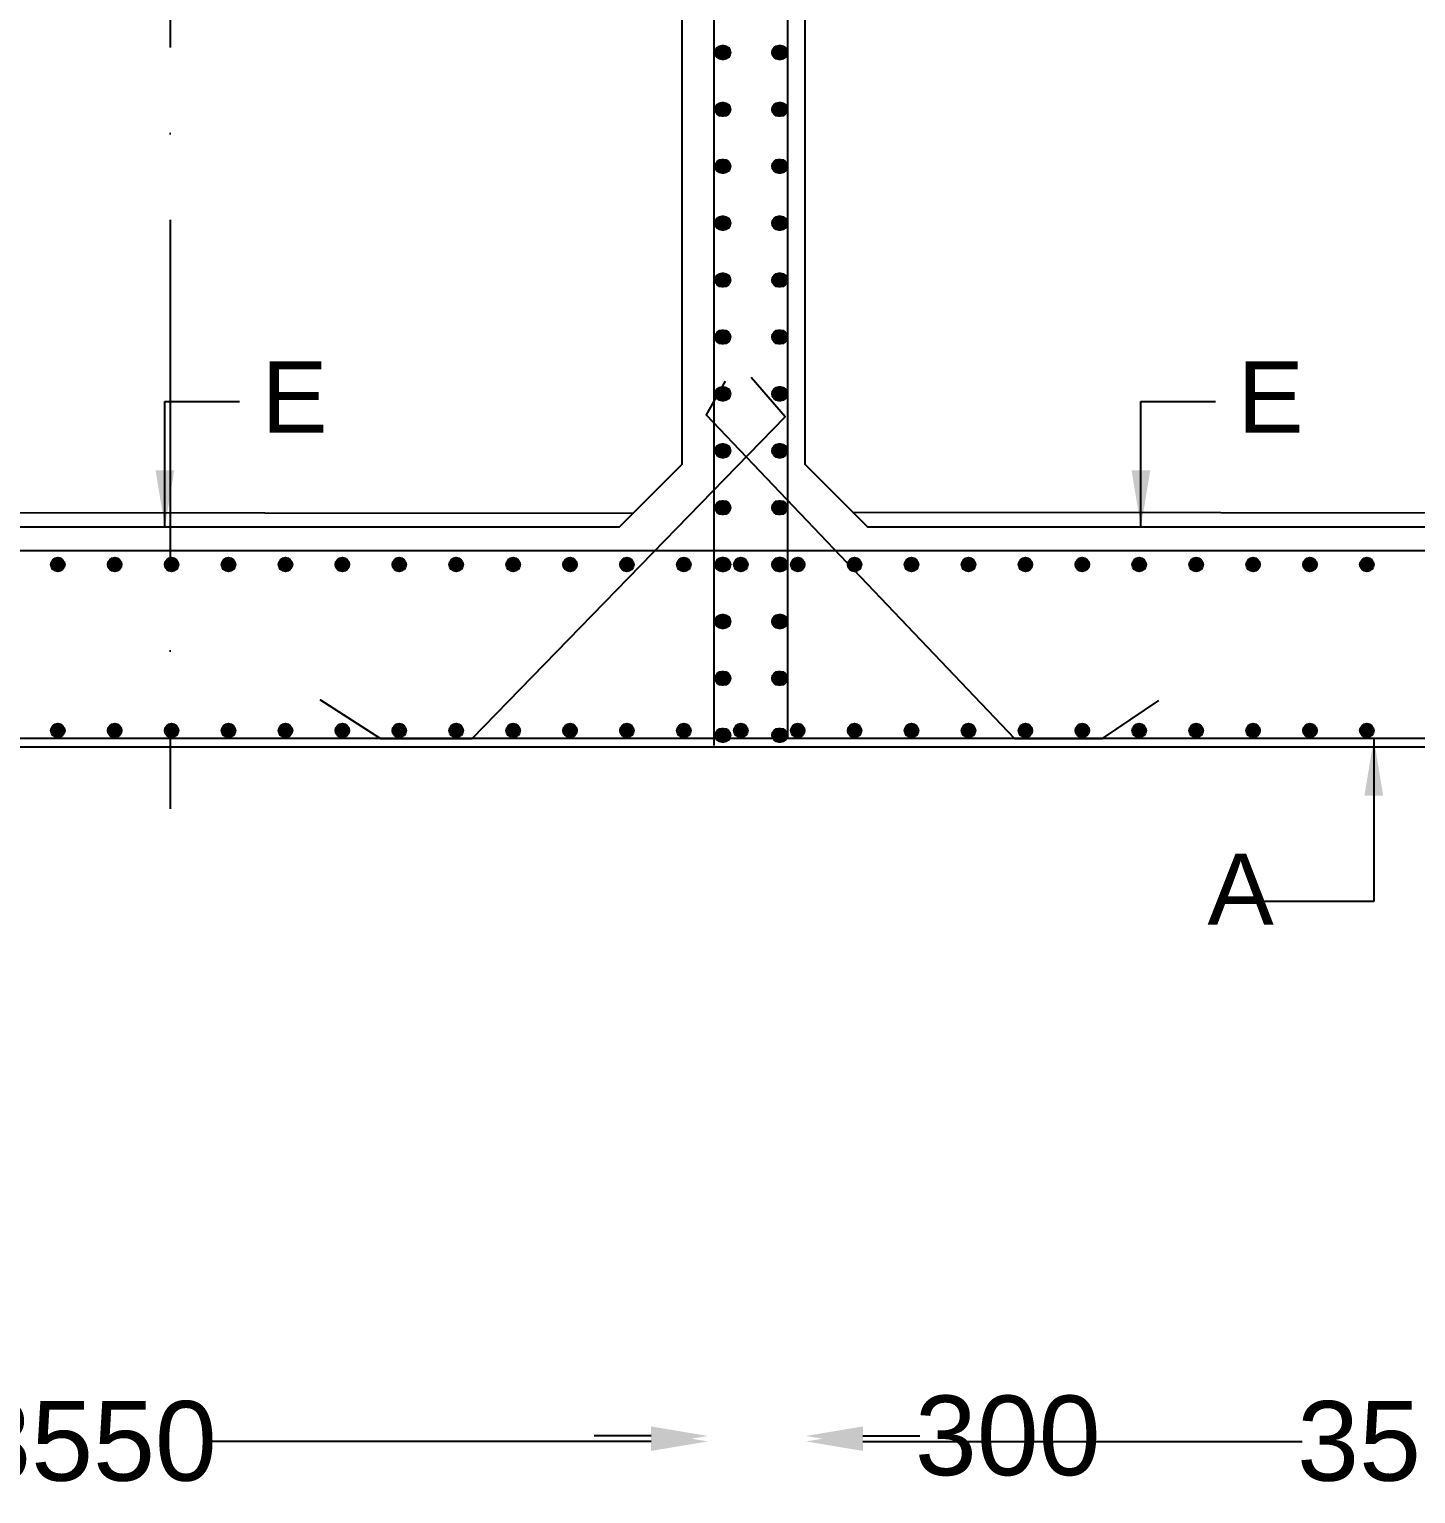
# Model space of a CAD drawing. Header units: millimetres. Extents: x 5124 to 2430164, y 2311 to 45642708.
# Drawn here: x 2341790 to 2346662, y 45617055 to 45622202 of the extents above; entities that cross this region are included whole.
import ezdxf

# ---------------------------------------------------------------- set-up
doc = ezdxf.new("R2010")
doc.units = ezdxf.units.MM
doc.header["$MEASUREMENT"] = 0
doc.linetypes.add('ACAD_ISO10W100', pattern=[18, 12, -3, 0, -3])
for name, color, linetype in [('DIMENSION', 7, 'Continuous'), ('DRAWING', 7, 'Continuous'), ('TEXT', 7, 'Continuous')]:
    doc.layers.add(name, color=color, linetype=linetype)
doc.styles.get("Standard").update_dxf_attribs({"font": 'arial.ttf', "height": 280})
doc.dimstyles.get("Standard").update_dxf_attribs({"dimtxt": 225, "dimasz": 200, "dimexe": 0.18, "dimexo": 0.0625, "dimgap": 0.09, "dimtad": 0, "dimdec": 0, "dimzin": 0, "dimdsep": 46, "dimtxsty": 'Standard', "dimcen": 0.09, "dimse1": 1, "dimse2": 1, "dimadec": 0, "dimazin": 0, "dimtfac": 1, "dimtdec": 0, "dimtofl": 0, "dimtmove": 0, "dimatfit": 3, "dimfxl": 1, "dimtolj": 1, "dimtzin": 0, "dimarcsym": 0})

# ---------------------------------------------------------------- blocks, each defined once
blk = doc.blocks.new('*D104')
at = {"layer": 'Defpoints', "color": 0, "transparency": 16777216}
for p in [(2339853.3, 45617249.2), (2344174.9, 45617249.2), (2344174.9, 45617238.5)]:
    blk.add_point(p, dxfattribs=at)
at = {"layer": 'DIMENSION', "color": 0, "lineweight": -2, "transparency": 16777216}
for p, q in [((2340053.3, 45617238.5), (2341596.5, 45617238.5)), ((2343974.9, 45617238.5), (2342431.7, 45617238.5))]:
    blk.add_line(p, q, dxfattribs=at)
at = {"layer": 'DIMENSION', "color": 0, "transparency": 16777216}
for points in [[(2340053.3, 45617271.8), (2340053.3, 45617205.2), (2339853.3, 45617238.5)], [(2343974.9, 45617271.8), (2343974.9, 45617205.2), (2344174.9, 45617238.5)]]:
    blk.add_solid(points, dxfattribs=at)
at = {"layer": 'DIMENSION', "color": 0, "transparency": 16777216, "insert": (2342014.1, 45617238.5), "char_height": 280, "attachment_point": 5}
blk.add_mtext('\\A1;3550', dxfattribs=at)
blk = doc.blocks.new('*D105')
at = {"layer": 'Defpoints', "color": 0, "transparency": 16777216}
for p in [(2344174.9, 45617249.2), (2344519.3, 45617257.8), (2344519.3, 45617249.2)]:
    blk.add_point(p, dxfattribs=at)
at = {"layer": 'DIMENSION', "color": 0, "lineweight": -2, "transparency": 16777216}
for p, q in [((2343974.9, 45617257.8), (2343774.9, 45617257.8)), ((2344719.3, 45617257.8), (2344919.3, 45617257.8))]:
    blk.add_line(p, q, dxfattribs=at)
at = {"layer": 'DIMENSION', "color": 0, "transparency": 16777216}
for points in [[(2343974.9, 45617291.2), (2343974.9, 45617224.5), (2344174.9, 45617257.8)], [(2344719.3, 45617291.2), (2344719.3, 45617224.5), (2344519.3, 45617257.8)]]:
    blk.add_solid(points, dxfattribs=at)
at = {"layer": 'DIMENSION', "color": 0, "transparency": 16777216, "insert": (2345228.2, 45617257.8), "char_height": 280, "attachment_point": 5}
blk.add_mtext('\\A1;300', dxfattribs=at)
blk = doc.blocks.new('*D106')
at = {"layer": 'Defpoints', "color": 0, "transparency": 16777216}
for p in [(2344519.3, 45617249.2), (2348840.9, 45617249.2), (2348840.9, 45617238.5)]:
    blk.add_point(p, dxfattribs=at)
at = {"layer": 'DIMENSION', "color": 0, "lineweight": -2, "transparency": 16777216}
for p, q in [((2344719.3, 45617238.5), (2346262.5, 45617238.5)), ((2348640.9, 45617238.5), (2347097.7, 45617238.5))]:
    blk.add_line(p, q, dxfattribs=at)
at = {"layer": 'DIMENSION', "color": 0, "transparency": 16777216}
for points in [[(2344719.3, 45617271.8), (2344719.3, 45617205.2), (2344519.3, 45617238.5)], [(2348640.9, 45617271.8), (2348640.9, 45617205.2), (2348840.9, 45617238.5)]]:
    blk.add_solid(points, dxfattribs=at)
at = {"layer": 'DIMENSION', "color": 0, "transparency": 16777216, "insert": (2346680.1, 45617238.5), "char_height": 280, "attachment_point": 5}
blk.add_mtext('\\A1;3550', dxfattribs=at)

msp = doc.modelspace()

# ---------------------------------------------------------------- hatches: boundary and pattern name
at = {"layer": 'DRAWING'}
for points in [[(2344248.6, 45622120.8, 0.973258), (2344200, 45622122.1), (2344200, 45622119.5, 0.973258)], [(2344248.6, 45622120.8, 1), (2344200, 45622120.8, 1)], [(2344249.6, 45622120.8, 0.973258), (2344201, 45622122.1), (2344201, 45622119.5, 0.973258)], [(2344249.6, 45622120.8, 1), (2344201, 45622120.8, 1)], [(2344250.6, 45622120.8, 0.973258), (2344202, 45622122.1), (2344202, 45622119.5, 0.973258)], [(2344250.6, 45622120.8, 1), (2344202, 45622120.8, 1)], [(2344251.6, 45622120.8, 0.973258), (2344203, 45622122.1), (2344203, 45622119.5, 0.973258)], [(2344251.6, 45622120.8, 1), (2344203, 45622120.8, 1)], [(2344252.6, 45622120.8, 0.973258), (2344204, 45622122.1), (2344204, 45622119.5, 0.973258)], [(2344252.6, 45622120.8, 1), (2344204, 45622120.8, 1)], [(2344253.6, 45622120.8, 0.973258), (2344205, 45622122.1), (2344205, 45622119.5, 0.973258)], [(2344253.6, 45622120.8, 1), (2344205, 45622120.8, 1)], [(2344448.6, 45622120.8, 0.973258), (2344400, 45622122.1), (2344400, 45622119.5, 0.973258)], [(2344448.6, 45622120.8, 1), (2344400, 45622120.8, 1)], [(2344449.6, 45622120.8, 0.973258), (2344401, 45622122.1), (2344401, 45622119.5, 0.973258)], [(2344449.6, 45622120.8, 1), (2344401, 45622120.8, 1)], [(2344450.6, 45622120.8, 0.973258), (2344402, 45622122.1), (2344402, 45622119.5, 0.973258)], [(2344450.6, 45622120.8, 1), (2344402, 45622120.8, 1)], [(2344451.6, 45622120.8, 0.973258), (2344403, 45622122.1), (2344403, 45622119.5, 0.973258)], [(2344451.6, 45622120.8, 1), (2344403, 45622120.8, 1)], [(2344452.6, 45622120.8, 0.973258), (2344404, 45622122.1), (2344404, 45622119.5, 0.973258)], [(2344452.6, 45622120.8, 1), (2344404, 45622120.8, 1)], [(2344453.6, 45622120.8, 0.973258), (2344405, 45622122.1), (2344405, 45622119.5, 0.973258)], [(2344453.6, 45622120.8, 1), (2344405, 45622120.8, 1)], [(2344248.6, 45621920.8, 0.973258), (2344200, 45621922.1), (2344200, 45621919.5, 0.973258)], [(2344248.6, 45621920.8, 1), (2344200, 45621920.8, 1)], [(2344249.6, 45621920.8, 0.973258), (2344201, 45621922.1), (2344201, 45621919.5, 0.973258)], [(2344249.6, 45621920.8, 1), (2344201, 45621920.8, 1)], [(2344250.6, 45621920.8, 0.973258), (2344202, 45621922.1), (2344202, 45621919.5, 0.973258)], [(2344250.6, 45621920.8, 1), (2344202, 45621920.8, 1)], [(2344251.6, 45621920.8, 0.973258), (2344203, 45621922.1), (2344203, 45621919.5, 0.973258)], [(2344251.6, 45621920.8, 1), (2344203, 45621920.8, 1)], [(2344252.6, 45621920.8, 0.973258), (2344204, 45621922.1), (2344204, 45621919.5, 0.973258)], [(2344252.6, 45621920.8, 1), (2344204, 45621920.8, 1)], [(2344253.6, 45621920.8, 0.973258), (2344205, 45621922.1), (2344205, 45621919.5, 0.973258)], [(2344253.6, 45621920.8, 1), (2344205, 45621920.8, 1)], [(2344448.6, 45621920.8, 0.973258), (2344400, 45621922.1), (2344400, 45621919.5, 0.973258)], [(2344448.6, 45621920.8, 1), (2344400, 45621920.8, 1)], [(2344449.6, 45621920.8, 0.973258), (2344401, 45621922.1), (2344401, 45621919.5, 0.973258)], [(2344449.6, 45621920.8, 1), (2344401, 45621920.8, 1)], [(2344450.6, 45621920.8, 0.973258), (2344402, 45621922.1), (2344402, 45621919.5, 0.973258)], [(2344450.6, 45621920.8, 1), (2344402, 45621920.8, 1)], [(2344451.6, 45621920.8, 0.973258), (2344403, 45621922.1), (2344403, 45621919.5, 0.973258)], [(2344451.6, 45621920.8, 1), (2344403, 45621920.8, 1)], [(2344452.6, 45621920.8, 0.973258), (2344404, 45621922.1), (2344404, 45621919.5, 0.973258)], [(2344452.6, 45621920.8, 1), (2344404, 45621920.8, 1)], [(2344453.6, 45621920.8, 0.973258), (2344405, 45621922.1), (2344405, 45621919.5, 0.973258)], [(2344453.6, 45621920.8, 1), (2344405, 45621920.8, 1)], [(2344248.6, 45621720.8, 0.973258), (2344200, 45621722.1), (2344200, 45621719.5, 0.973258)], [(2344248.6, 45621720.8, 1), (2344200, 45621720.8, 1)], [(2344249.6, 45621720.8, 0.973258), (2344201, 45621722.1), (2344201, 45621719.5, 0.973258)], [(2344249.6, 45621720.8, 1), (2344201, 45621720.8, 1)], [(2344250.6, 45621720.8, 0.973258), (2344202, 45621722.1), (2344202, 45621719.5, 0.973258)], [(2344250.6, 45621720.8, 1), (2344202, 45621720.8, 1)], [(2344251.6, 45621720.8, 0.973258), (2344203, 45621722.1), (2344203, 45621719.5, 0.973258)], [(2344251.6, 45621720.8, 1), (2344203, 45621720.8, 1)], [(2344252.6, 45621720.8, 0.973258), (2344204, 45621722.1), (2344204, 45621719.5, 0.973258)], [(2344252.6, 45621720.8, 1), (2344204, 45621720.8, 1)], [(2344253.6, 45621720.8, 0.973258), (2344205, 45621722.1), (2344205, 45621719.5, 0.973258)], [(2344253.6, 45621720.8, 1), (2344205, 45621720.8, 1)], [(2344448.6, 45621720.8, 0.973258), (2344400, 45621722.1), (2344400, 45621719.5, 0.973258)], [(2344448.6, 45621720.8, 1), (2344400, 45621720.8, 1)], [(2344449.6, 45621720.8, 0.973258), (2344401, 45621722.1), (2344401, 45621719.5, 0.973258)], [(2344449.6, 45621720.8, 1), (2344401, 45621720.8, 1)], [(2344450.6, 45621720.8, 0.973258), (2344402, 45621722.1), (2344402, 45621719.5, 0.973258)], [(2344450.6, 45621720.8, 1), (2344402, 45621720.8, 1)], [(2344451.6, 45621720.8, 0.973258), (2344403, 45621722.1), (2344403, 45621719.5, 0.973258)], [(2344451.6, 45621720.8, 1), (2344403, 45621720.8, 1)], [(2344452.6, 45621720.8, 0.973258), (2344404, 45621722.1), (2344404, 45621719.5, 0.973258)], [(2344452.6, 45621720.8, 1), (2344404, 45621720.8, 1)], [(2344453.6, 45621720.8, 0.973258), (2344405, 45621722.1), (2344405, 45621719.5, 0.973258)], [(2344453.6, 45621720.8, 1), (2344405, 45621720.8, 1)], [(2344248.6, 45621520.8, 0.973258), (2344200, 45621522.1), (2344200, 45621519.5, 0.973258)], [(2344248.6, 45621520.8, 1), (2344200, 45621520.8, 1)], [(2344249.6, 45621520.8, 0.973258), (2344201, 45621522.1), (2344201, 45621519.5, 0.973258)], [(2344249.6, 45621520.8, 1), (2344201, 45621520.8, 1)], [(2344250.6, 45621520.8, 0.973258), (2344202, 45621522.1), (2344202, 45621519.5, 0.973258)], [(2344250.6, 45621520.8, 1), (2344202, 45621520.8, 1)], [(2344251.6, 45621520.8, 0.973258), (2344203, 45621522.1), (2344203, 45621519.5, 0.973258)], [(2344251.6, 45621520.8, 1), (2344203, 45621520.8, 1)], [(2344252.6, 45621520.8, 0.973258), (2344204, 45621522.1), (2344204, 45621519.5, 0.973258)], [(2344252.6, 45621520.8, 1), (2344204, 45621520.8, 1)], [(2344253.6, 45621520.8, 0.973258), (2344205, 45621522.1), (2344205, 45621519.5, 0.973258)], [(2344253.6, 45621520.8, 1), (2344205, 45621520.8, 1)], [(2344448.6, 45621520.8, 0.973258), (2344400, 45621522.1), (2344400, 45621519.5, 0.973258)], [(2344448.6, 45621520.8, 1), (2344400, 45621520.8, 1)], [(2344449.6, 45621520.8, 0.973258), (2344401, 45621522.1), (2344401, 45621519.5, 0.973258)], [(2344449.6, 45621520.8, 1), (2344401, 45621520.8, 1)], [(2344450.6, 45621520.8, 0.973258), (2344402, 45621522.1), (2344402, 45621519.5, 0.973258)], [(2344450.6, 45621520.8, 1), (2344402, 45621520.8, 1)], [(2344451.6, 45621520.8, 0.973258), (2344403, 45621522.1), (2344403, 45621519.5, 0.973258)], [(2344451.6, 45621520.8, 1), (2344403, 45621520.8, 1)], [(2344452.6, 45621520.8, 0.973258), (2344404, 45621522.1), (2344404, 45621519.5, 0.973258)], [(2344452.6, 45621520.8, 1), (2344404, 45621520.8, 1)], [(2344453.6, 45621520.8, 0.973258), (2344405, 45621522.1), (2344405, 45621519.5, 0.973258)], [(2344453.6, 45621520.8, 1), (2344405, 45621520.8, 1)], [(2344248.6, 45621320.8, 0.973258), (2344200, 45621322.1), (2344200, 45621319.5, 0.973258)], [(2344248.6, 45621320.8, 1), (2344200, 45621320.8, 1)], [(2344249.6, 45621320.8, 0.973258), (2344201, 45621322.1), (2344201, 45621319.5, 0.973258)], [(2344249.6, 45621320.8, 1), (2344201, 45621320.8, 1)], [(2344250.6, 45621320.8, 0.973258), (2344202, 45621322.1), (2344202, 45621319.5, 0.973258)], [(2344250.6, 45621320.8, 1), (2344202, 45621320.8, 1)], [(2344251.6, 45621320.8, 0.973258), (2344203, 45621322.1), (2344203, 45621319.5, 0.973258)], [(2344251.6, 45621320.8, 1), (2344203, 45621320.8, 1)], [(2344252.6, 45621320.8, 0.973258), (2344204, 45621322.1), (2344204, 45621319.5, 0.973258)], [(2344252.6, 45621320.8, 1), (2344204, 45621320.8, 1)], [(2344253.6, 45621320.8, 0.973258), (2344205, 45621322.1), (2344205, 45621319.5, 0.973258)], [(2344253.6, 45621320.8, 1), (2344205, 45621320.8, 1)], [(2344448.6, 45621320.8, 0.973258), (2344400, 45621322.1), (2344400, 45621319.5, 0.973258)], [(2344448.6, 45621320.8, 1), (2344400, 45621320.8, 1)], [(2344449.6, 45621320.8, 0.973258), (2344401, 45621322.1), (2344401, 45621319.5, 0.973258)], [(2344449.6, 45621320.8, 1), (2344401, 45621320.8, 1)], [(2344450.6, 45621320.8, 0.973258), (2344402, 45621322.1), (2344402, 45621319.5, 0.973258)], [(2344450.6, 45621320.8, 1), (2344402, 45621320.8, 1)], [(2344451.6, 45621320.8, 0.973258), (2344403, 45621322.1), (2344403, 45621319.5, 0.973258)], [(2344451.6, 45621320.8, 1), (2344403, 45621320.8, 1)], [(2344452.6, 45621320.8, 0.973258), (2344404, 45621322.1), (2344404, 45621319.5, 0.973258)], [(2344452.6, 45621320.8, 1), (2344404, 45621320.8, 1)], [(2344453.6, 45621320.8, 0.973258), (2344405, 45621322.1), (2344405, 45621319.5, 0.973258)], [(2344453.6, 45621320.8, 1), (2344405, 45621320.8, 1)], [(2344248.6, 45621120.8, 0.973258), (2344200, 45621122.1), (2344200, 45621119.5, 0.973258)], [(2344248.6, 45621120.8, 1), (2344200, 45621120.8, 1)], [(2344249.6, 45621120.8, 0.973258), (2344201, 45621122.1), (2344201, 45621119.5, 0.973258)], [(2344249.6, 45621120.8, 1), (2344201, 45621120.8, 1)], [(2344250.6, 45621120.8, 0.973258), (2344202, 45621122.1), (2344202, 45621119.5, 0.973258)], [(2344250.6, 45621120.8, 1), (2344202, 45621120.8, 1)], [(2344251.6, 45621120.8, 0.973258), (2344203, 45621122.1), (2344203, 45621119.5, 0.973258)], [(2344251.6, 45621120.8, 1), (2344203, 45621120.8, 1)], [(2344252.6, 45621120.8, 0.973258), (2344204, 45621122.1), (2344204, 45621119.5, 0.973258)], [(2344252.6, 45621120.8, 1), (2344204, 45621120.8, 1)], [(2344253.6, 45621120.8, 0.973258), (2344205, 45621122.1), (2344205, 45621119.5, 0.973258)], [(2344253.6, 45621120.8, 1), (2344205, 45621120.8, 1)], [(2344448.6, 45621120.8, 0.973258), (2344400, 45621122.1), (2344400, 45621119.5, 0.973258)], [(2344448.6, 45621120.8, 1), (2344400, 45621120.8, 1)], [(2344449.6, 45621120.8, 0.973258), (2344401, 45621122.1), (2344401, 45621119.5, 0.973258)], [(2344449.6, 45621120.8, 1), (2344401, 45621120.8, 1)], [(2344450.6, 45621120.8, 0.973258), (2344402, 45621122.1), (2344402, 45621119.5, 0.973258)], [(2344450.6, 45621120.8, 1), (2344402, 45621120.8, 1)], [(2344451.6, 45621120.8, 0.973258), (2344403, 45621122.1), (2344403, 45621119.5, 0.973258)], [(2344451.6, 45621120.8, 1), (2344403, 45621120.8, 1)], [(2344452.6, 45621120.8, 0.973258), (2344404, 45621122.1), (2344404, 45621119.5, 0.973258)], [(2344452.6, 45621120.8, 1), (2344404, 45621120.8, 1)], [(2344453.6, 45621120.8, 0.973258), (2344405, 45621122.1), (2344405, 45621119.5, 0.973258)], [(2344453.6, 45621120.8, 1), (2344405, 45621120.8, 1)], [(2344248.6, 45620920.8, 0.973258), (2344200, 45620922.1), (2344200, 45620919.5, 0.973258)], [(2344248.6, 45620920.8, 1), (2344200, 45620920.8, 1)], [(2344249.6, 45620920.8, 0.973258), (2344201, 45620922.1), (2344201, 45620919.5, 0.973258)], [(2344249.6, 45620920.8, 1), (2344201, 45620920.8, 1)], [(2344250.6, 45620920.8, 0.973258), (2344202, 45620922.1), (2344202, 45620919.5, 0.973258)], [(2344250.6, 45620920.8, 1), (2344202, 45620920.8, 1)], [(2344251.6, 45620920.8, 0.973258), (2344203, 45620922.1), (2344203, 45620919.5, 0.973258)], [(2344251.6, 45620920.8, 1), (2344203, 45620920.8, 1)], [(2344252.6, 45620920.8, 0.973258), (2344204, 45620922.1), (2344204, 45620919.5, 0.973258)], [(2344252.6, 45620920.8, 1), (2344204, 45620920.8, 1)], [(2344253.6, 45620920.8, 0.973258), (2344205, 45620922.1), (2344205, 45620919.5, 0.973258)], [(2344253.6, 45620920.8, 1), (2344205, 45620920.8, 1)], [(2344448.6, 45620920.8, 0.973258), (2344400, 45620922.1), (2344400, 45620919.5, 0.973258)], [(2344448.6, 45620920.8, 1), (2344400, 45620920.8, 1)], [(2344449.6, 45620920.8, 0.973258), (2344401, 45620922.1), (2344401, 45620919.5, 0.973258)], [(2344449.6, 45620920.8, 1), (2344401, 45620920.8, 1)], [(2344450.6, 45620920.8, 0.973258), (2344402, 45620922.1), (2344402, 45620919.5, 0.973258)], [(2344450.6, 45620920.8, 1), (2344402, 45620920.8, 1)], [(2344451.6, 45620920.8, 0.973258), (2344403, 45620922.1), (2344403, 45620919.5, 0.973258)], [(2344451.6, 45620920.8, 1), (2344403, 45620920.8, 1)], [(2344452.6, 45620920.8, 0.973258), (2344404, 45620922.1), (2344404, 45620919.5, 0.973258)], [(2344452.6, 45620920.8, 1), (2344404, 45620920.8, 1)], [(2344453.6, 45620920.8, 0.973258), (2344405, 45620922.1), (2344405, 45620919.5, 0.973258)], [(2344453.6, 45620920.8, 1), (2344405, 45620920.8, 1)], [(2344248.6, 45620720.8, 0.973258), (2344200, 45620722.1), (2344200, 45620719.5, 0.973258)], [(2344248.6, 45620720.8, 1), (2344200, 45620720.8, 1)], [(2344249.6, 45620720.8, 0.973258), (2344201, 45620722.1), (2344201, 45620719.5, 0.973258)], [(2344249.6, 45620720.8, 1), (2344201, 45620720.8, 1)], [(2344250.6, 45620720.8, 0.973258), (2344202, 45620722.1), (2344202, 45620719.5, 0.973258)], [(2344250.6, 45620720.8, 1), (2344202, 45620720.8, 1)], [(2344251.6, 45620720.8, 0.973258), (2344203, 45620722.1), (2344203, 45620719.5, 0.973258)], [(2344251.6, 45620720.8, 1), (2344203, 45620720.8, 1)], [(2344252.6, 45620720.8, 0.973258), (2344204, 45620722.1), (2344204, 45620719.5, 0.973258)], [(2344252.6, 45620720.8, 1), (2344204, 45620720.8, 1)], [(2344253.6, 45620720.8, 0.973258), (2344205, 45620722.1), (2344205, 45620719.5, 0.973258)], [(2344253.6, 45620720.8, 1), (2344205, 45620720.8, 1)], [(2344448.6, 45620720.8, 0.973258), (2344400, 45620722.1), (2344400, 45620719.5, 0.973258)], [(2344448.6, 45620720.8, 1), (2344400, 45620720.8, 1)], [(2344449.6, 45620720.8, 0.973258), (2344401, 45620722.1), (2344401, 45620719.5, 0.973258)], [(2344449.6, 45620720.8, 1), (2344401, 45620720.8, 1)], [(2344450.6, 45620720.8, 0.973258), (2344402, 45620722.1), (2344402, 45620719.5, 0.973258)], [(2344450.6, 45620720.8, 1), (2344402, 45620720.8, 1)], [(2344451.6, 45620720.8, 0.973258), (2344403, 45620722.1), (2344403, 45620719.5, 0.973258)], [(2344451.6, 45620720.8, 1), (2344403, 45620720.8, 1)], [(2344452.6, 45620720.8, 0.973258), (2344404, 45620722.1), (2344404, 45620719.5, 0.973258)], [(2344452.6, 45620720.8, 1), (2344404, 45620720.8, 1)], [(2344453.6, 45620720.8, 0.973258), (2344405, 45620722.1), (2344405, 45620719.5, 0.973258)], [(2344453.6, 45620720.8, 1), (2344405, 45620720.8, 1)], [(2344248.6, 45620520.8, 0.973258), (2344200, 45620522.1), (2344200, 45620519.5, 0.973258)], [(2344248.6, 45620520.8, 1), (2344200, 45620520.8, 1)], [(2344249.6, 45620520.8, 0.973258), (2344201, 45620522.1), (2344201, 45620519.5, 0.973258)], [(2344249.6, 45620520.8, 1), (2344201, 45620520.8, 1)], [(2344250.6, 45620520.8, 0.973258), (2344202, 45620522.1), (2344202, 45620519.5, 0.973258)], [(2344250.6, 45620520.8, 1), (2344202, 45620520.8, 1)], [(2344251.6, 45620520.8, 0.973258), (2344203, 45620522.1), (2344203, 45620519.5, 0.973258)], [(2344251.6, 45620520.8, 1), (2344203, 45620520.8, 1)], [(2344252.6, 45620520.8, 0.973258), (2344204, 45620522.1), (2344204, 45620519.5, 0.973258)], [(2344252.6, 45620520.8, 1), (2344204, 45620520.8, 1)], [(2344253.6, 45620520.8, 0.973258), (2344205, 45620522.1), (2344205, 45620519.5, 0.973258)], [(2344253.6, 45620520.8, 1), (2344205, 45620520.8, 1)], [(2344448.6, 45620520.8, 0.973258), (2344400, 45620522.1), (2344400, 45620519.5, 0.973258)], [(2344448.6, 45620520.8, 1), (2344400, 45620520.8, 1)], [(2344449.6, 45620520.8, 0.973258), (2344401, 45620522.1), (2344401, 45620519.5, 0.973258)], [(2344449.6, 45620520.8, 1), (2344401, 45620520.8, 1)], [(2344450.6, 45620520.8, 0.973258), (2344402, 45620522.1), (2344402, 45620519.5, 0.973258)], [(2344450.6, 45620520.8, 1), (2344402, 45620520.8, 1)], [(2344451.6, 45620520.8, 0.973258), (2344403, 45620522.1), (2344403, 45620519.5, 0.973258)], [(2344451.6, 45620520.8, 1), (2344403, 45620520.8, 1)], [(2344452.6, 45620520.8, 0.973258), (2344404, 45620522.1), (2344404, 45620519.5, 0.973258)], [(2344452.6, 45620520.8, 1), (2344404, 45620520.8, 1)], [(2344453.6, 45620520.8, 0.973258), (2344405, 45620522.1), (2344405, 45620519.5, 0.973258)], [(2344453.6, 45620520.8, 1), (2344405, 45620520.8, 1)], [(2341914.3, 45620320.8, 0.973258), (2341865.8, 45620322.1), (2341865.8, 45620319.5, 0.973258)], [(2341914.4, 45620320.8, 0.973258), (2341865.8, 45620322.1), (2341865.8, 45620319.5, 0.973258)], [(2342114.3, 45620320.8, 0.973258), (2342065.8, 45620322.1), (2342065.8, 45620319.5, 0.973258)], [(2342114.4, 45620320.8, 0.973258), (2342065.8, 45620322.1), (2342065.8, 45620319.5, 0.973258)], [(2342314.3, 45620320.8, 0.973258), (2342265.8, 45620322.1), (2342265.8, 45620319.5, 0.973258)], [(2342314.4, 45620320.8, 0.973258), (2342265.8, 45620322.1), (2342265.8, 45620319.5, 0.973258)], [(2342514.3, 45620320.8, 0.973258), (2342465.8, 45620322.1), (2342465.8, 45620319.5, 0.973258)], [(2342514.4, 45620320.8, 0.973258), (2342465.8, 45620322.1), (2342465.8, 45620319.5, 0.973258)], [(2342714.3, 45620320.8, 0.973258), (2342665.8, 45620322.1), (2342665.8, 45620319.5, 0.973258)], [(2342714.4, 45620320.8, 0.973258), (2342665.8, 45620322.1), (2342665.8, 45620319.5, 0.973258)], [(2342914.3, 45620320.8, 0.973258), (2342865.8, 45620322.1), (2342865.8, 45620319.5, 0.973258)], [(2342914.4, 45620320.8, 0.973258), (2342865.8, 45620322.1), (2342865.8, 45620319.5, 0.973258)], [(2343114.3, 45620320.8, 0.973258), (2343065.8, 45620322.1), (2343065.8, 45620319.5, 0.973258)], [(2343114.4, 45620320.8, 0.973258), (2343065.8, 45620322.1), (2343065.8, 45620319.5, 0.973258)], [(2343314.3, 45620320.8, 0.973258), (2343265.8, 45620322.1), (2343265.8, 45620319.5, 0.973258)], [(2343314.4, 45620320.8, 0.973258), (2343265.8, 45620322.1), (2343265.8, 45620319.5, 0.973258)], [(2343514.3, 45620320.8, 0.973258), (2343465.8, 45620322.1), (2343465.8, 45620319.5, 0.973258)], [(2343514.4, 45620320.8, 0.973258), (2343465.8, 45620322.1), (2343465.8, 45620319.5, 0.973258)], [(2343714.3, 45620320.8, 0.973258), (2343665.8, 45620322.1), (2343665.8, 45620319.5, 0.973258)], [(2343714.4, 45620320.8, 0.973258), (2343665.8, 45620322.1), (2343665.8, 45620319.5, 0.973258)], [(2343914.3, 45620320.8, 0.973258), (2343865.8, 45620322.1), (2343865.8, 45620319.5, 0.973258)], [(2343914.4, 45620320.8, 0.973258), (2343865.8, 45620322.1), (2343865.8, 45620319.5, 0.973258)], [(2344114.3, 45620320.8, 0.973258), (2344065.8, 45620322.1), (2344065.8, 45620319.5, 0.973258)], [(2344114.4, 45620320.8, 0.973258), (2344065.8, 45620322.1), (2344065.8, 45620319.5, 0.973258)], [(2344248.6, 45620320.8, 0.973258), (2344200, 45620322.1), (2344200, 45620319.5, 0.973258)], [(2344248.6, 45620320.8, 1), (2344200, 45620320.8, 1)], [(2344249.6, 45620320.8, 0.973258), (2344201, 45620322.1), (2344201, 45620319.5, 0.973258)], [(2344249.6, 45620320.8, 1), (2344201, 45620320.8, 1)], [(2344250.6, 45620320.8, 0.973258), (2344202, 45620322.1), (2344202, 45620319.5, 0.973258)], [(2344250.6, 45620320.8, 1), (2344202, 45620320.8, 1)], [(2344251.6, 45620320.8, 0.973258), (2344203, 45620322.1), (2344203, 45620319.5, 0.973258)], [(2344251.6, 45620320.8, 1), (2344203, 45620320.8, 1)], [(2344252.6, 45620320.8, 0.973258), (2344204, 45620322.1), (2344204, 45620319.5, 0.973258)], [(2344252.6, 45620320.8, 1), (2344204, 45620320.8, 1)], [(2344253.6, 45620320.8, 0.973258), (2344205, 45620322.1), (2344205, 45620319.5, 0.973258)], [(2344253.6, 45620320.8, 1), (2344205, 45620320.8, 1)], [(2344314.3, 45620320.8, 0.973258), (2344265.8, 45620322.1), (2344265.8, 45620319.5, 0.973258)], [(2344314.4, 45620320.8, 0.973258), (2344265.8, 45620322.1), (2344265.8, 45620319.5, 0.973258)], [(2344448.6, 45620320.8, 0.973258), (2344400, 45620322.1), (2344400, 45620319.5, 0.973258)], [(2344448.6, 45620320.8, 1), (2344400, 45620320.8, 1)], [(2344449.6, 45620320.8, 0.973258), (2344401, 45620322.1), (2344401, 45620319.5, 0.973258)], [(2344449.6, 45620320.8, 1), (2344401, 45620320.8, 1)], [(2344450.6, 45620320.8, 0.973258), (2344402, 45620322.1), (2344402, 45620319.5, 0.973258)], [(2344450.6, 45620320.8, 1), (2344402, 45620320.8, 1)], [(2344451.6, 45620320.8, 0.973258), (2344403, 45620322.1), (2344403, 45620319.5, 0.973258)], [(2344451.6, 45620320.8, 1), (2344403, 45620320.8, 1)], [(2344452.6, 45620320.8, 0.973258), (2344404, 45620322.1), (2344404, 45620319.5, 0.973258)], [(2344452.6, 45620320.8, 1), (2344404, 45620320.8, 1)], [(2344453.6, 45620320.8, 0.973258), (2344405, 45620322.1), (2344405, 45620319.5, 0.973258)], [(2344453.6, 45620320.8, 1), (2344405, 45620320.8, 1)], [(2344514.3, 45620320.8, 0.973258), (2344465.8, 45620322.1), (2344465.8, 45620319.5, 0.973258)], [(2344514.4, 45620320.8, 0.973258), (2344465.8, 45620322.1), (2344465.8, 45620319.5, 0.973258)], [(2344714.3, 45620320.8, 0.973258), (2344665.8, 45620322.1), (2344665.8, 45620319.5, 0.973258)], [(2344714.4, 45620320.8, 0.973258), (2344665.8, 45620322.1), (2344665.8, 45620319.5, 0.973258)], [(2344914.3, 45620320.8, 0.973258), (2344865.8, 45620322.1), (2344865.8, 45620319.5, 0.973258)], [(2344914.4, 45620320.8, 0.973258), (2344865.8, 45620322.1), (2344865.8, 45620319.5, 0.973258)], [(2345114.3, 45620320.8, 0.973258), (2345065.8, 45620322.1), (2345065.8, 45620319.5, 0.973258)], [(2345114.4, 45620320.8, 0.973258), (2345065.8, 45620322.1), (2345065.8, 45620319.5, 0.973258)], [(2345314.3, 45620320.8, 0.973258), (2345265.8, 45620322.1), (2345265.8, 45620319.5, 0.973258)], [(2345314.4, 45620320.8, 0.973258), (2345265.8, 45620322.1), (2345265.8, 45620319.5, 0.973258)], [(2345514.3, 45620320.8, 0.973258), (2345465.8, 45620322.1), (2345465.8, 45620319.5, 0.973258)], [(2345514.4, 45620320.8, 0.973258), (2345465.8, 45620322.1), (2345465.8, 45620319.5, 0.973258)], [(2345714.3, 45620320.8, 0.973258), (2345665.8, 45620322.1), (2345665.8, 45620319.5, 0.973258)], [(2345714.4, 45620320.8, 0.973258), (2345665.8, 45620322.1), (2345665.8, 45620319.5, 0.973258)], [(2345914.3, 45620320.8, 0.973258), (2345865.8, 45620322.1), (2345865.8, 45620319.5, 0.973258)], [(2345914.4, 45620320.8, 0.973258), (2345865.8, 45620322.1), (2345865.8, 45620319.5, 0.973258)], [(2346114.3, 45620320.8, 0.973258), (2346065.8, 45620322.1), (2346065.8, 45620319.5, 0.973258)], [(2346114.4, 45620320.8, 0.973258), (2346065.8, 45620322.1), (2346065.8, 45620319.5, 0.973258)], [(2346314.3, 45620320.8, 0.973258), (2346265.8, 45620322.1), (2346265.8, 45620319.5, 0.973258)], [(2346314.4, 45620320.8, 0.973258), (2346265.8, 45620322.1), (2346265.8, 45620319.5, 0.973258)], [(2346514.3, 45620320.8, 0.973258), (2346465.8, 45620322.1), (2346465.8, 45620319.5, 0.973258)], [(2346514.4, 45620320.8, 0.973258), (2346465.8, 45620322.1), (2346465.8, 45620319.5, 0.973258)], [(2344248.6, 45620120.8, 0.973258), (2344200, 45620122.1), (2344200, 45620119.5, 0.973258)], [(2344248.6, 45620120.8, 1), (2344200, 45620120.8, 1)], [(2344249.6, 45620120.8, 0.973258), (2344201, 45620122.1), (2344201, 45620119.5, 0.973258)], [(2344249.6, 45620120.8, 1), (2344201, 45620120.8, 1)], [(2344250.6, 45620120.8, 0.973258), (2344202, 45620122.1), (2344202, 45620119.5, 0.973258)], [(2344250.6, 45620120.8, 1), (2344202, 45620120.8, 1)], [(2344251.6, 45620120.8, 0.973258), (2344203, 45620122.1), (2344203, 45620119.5, 0.973258)], [(2344251.6, 45620120.8, 1), (2344203, 45620120.8, 1)], [(2344252.6, 45620120.8, 0.973258), (2344204, 45620122.1), (2344204, 45620119.5, 0.973258)], [(2344252.6, 45620120.8, 1), (2344204, 45620120.8, 1)], [(2344253.6, 45620120.8, 0.973258), (2344205, 45620122.1), (2344205, 45620119.5, 0.973258)], [(2344253.6, 45620120.8, 1), (2344205, 45620120.8, 1)], [(2344448.6, 45620120.8, 0.973258), (2344400, 45620122.1), (2344400, 45620119.5, 0.973258)], [(2344448.6, 45620120.8, 1), (2344400, 45620120.8, 1)], [(2344449.6, 45620120.8, 0.973258), (2344401, 45620122.1), (2344401, 45620119.5, 0.973258)], [(2344449.6, 45620120.8, 1), (2344401, 45620120.8, 1)], [(2344450.6, 45620120.8, 0.973258), (2344402, 45620122.1), (2344402, 45620119.5, 0.973258)], [(2344450.6, 45620120.8, 1), (2344402, 45620120.8, 1)], [(2344451.6, 45620120.8, 0.973258), (2344403, 45620122.1), (2344403, 45620119.5, 0.973258)], [(2344451.6, 45620120.8, 1), (2344403, 45620120.8, 1)], [(2344452.6, 45620120.8, 0.973258), (2344404, 45620122.1), (2344404, 45620119.5, 0.973258)], [(2344452.6, 45620120.8, 1), (2344404, 45620120.8, 1)], [(2344453.6, 45620120.8, 0.973258), (2344405, 45620122.1), (2344405, 45620119.5, 0.973258)], [(2344453.6, 45620120.8, 1), (2344405, 45620120.8, 1)], [(2344248.6, 45619920.8, 0.973258), (2344200, 45619922.1), (2344200, 45619919.5, 0.973258)], [(2344248.6, 45619920.8, 1), (2344200, 45619920.8, 1)], [(2344249.6, 45619920.8, 0.973258), (2344201, 45619922.1), (2344201, 45619919.5, 0.973258)], [(2344249.6, 45619920.8, 1), (2344201, 45619920.8, 1)], [(2344250.6, 45619920.8, 0.973258), (2344202, 45619922.1), (2344202, 45619919.5, 0.973258)], [(2344250.6, 45619920.8, 1), (2344202, 45619920.8, 1)], [(2344251.6, 45619920.8, 0.973258), (2344203, 45619922.1), (2344203, 45619919.5, 0.973258)], [(2344251.6, 45619920.8, 1), (2344203, 45619920.8, 1)], [(2344252.6, 45619920.8, 0.973258), (2344204, 45619922.1), (2344204, 45619919.5, 0.973258)], [(2344252.6, 45619920.8, 1), (2344204, 45619920.8, 1)], [(2344253.6, 45619920.8, 0.973258), (2344205, 45619922.1), (2344205, 45619919.5, 0.973258)], [(2344253.6, 45619920.8, 1), (2344205, 45619920.8, 1)], [(2344448.6, 45619920.8, 0.973258), (2344400, 45619922.1), (2344400, 45619919.5, 0.973258)], [(2344448.6, 45619920.8, 1), (2344400, 45619920.8, 1)], [(2344449.6, 45619920.8, 0.973258), (2344401, 45619922.1), (2344401, 45619919.5, 0.973258)], [(2344449.6, 45619920.8, 1), (2344401, 45619920.8, 1)], [(2344450.6, 45619920.8, 0.973258), (2344402, 45619922.1), (2344402, 45619919.5, 0.973258)], [(2344450.6, 45619920.8, 1), (2344402, 45619920.8, 1)], [(2344451.6, 45619920.8, 0.973258), (2344403, 45619922.1), (2344403, 45619919.5, 0.973258)], [(2344451.6, 45619920.8, 1), (2344403, 45619920.8, 1)], [(2344452.6, 45619920.8, 0.973258), (2344404, 45619922.1), (2344404, 45619919.5, 0.973258)], [(2344452.6, 45619920.8, 1), (2344404, 45619920.8, 1)], [(2344453.6, 45619920.8, 0.973258), (2344405, 45619922.1), (2344405, 45619919.5, 0.973258)], [(2344453.6, 45619920.8, 1), (2344405, 45619920.8, 1)], [(2341914.3, 45619737.3, 0.973258), (2341865.8, 45619738.6), (2341865.8, 45619736, 0.973258)], [(2341914.4, 45619737.3, 1), (2341865.8, 45619737.3, 1)], [(2342114.3, 45619737.3, 0.973258), (2342065.8, 45619738.6), (2342065.8, 45619736, 0.973258)], [(2342114.4, 45619737.3, 1), (2342065.8, 45619737.3, 1)], [(2342314.3, 45619737.3, 0.973258), (2342265.8, 45619738.6), (2342265.8, 45619736, 0.973258)], [(2342314.4, 45619737.3, 1), (2342265.8, 45619737.3, 1)], [(2342514.3, 45619737.3, 0.973258), (2342465.8, 45619738.6), (2342465.8, 45619736, 0.973258)], [(2342514.4, 45619737.3, 1), (2342465.8, 45619737.3, 1)], [(2342714.3, 45619737.3, 0.973258), (2342665.8, 45619738.6), (2342665.8, 45619736, 0.973258)], [(2342714.4, 45619737.3, 1), (2342665.8, 45619737.3, 1)], [(2342914.3, 45619737.3, 0.973258), (2342865.8, 45619738.6), (2342865.8, 45619736, 0.973258)], [(2342914.4, 45619737.3, 1), (2342865.8, 45619737.3, 1)], [(2343114.3, 45619737.3, 0.973258), (2343065.8, 45619738.6), (2343065.8, 45619736, 0.973258)], [(2343114.4, 45619737.3, 1), (2343065.8, 45619737.3, 1)], [(2343314.3, 45619737.3, 0.973258), (2343265.8, 45619738.6), (2343265.8, 45619736, 0.973258)], [(2343314.4, 45619737.3, 1), (2343265.8, 45619737.3, 1)], [(2343514.3, 45619737.3, 0.973258), (2343465.8, 45619738.6), (2343465.8, 45619736, 0.973258)], [(2343514.4, 45619737.3, 1), (2343465.8, 45619737.3, 1)], [(2343714.3, 45619737.3, 0.973258), (2343665.8, 45619738.6), (2343665.8, 45619736, 0.973258)], [(2343714.4, 45619737.3, 1), (2343665.8, 45619737.3, 1)], [(2343914.3, 45619737.3, 0.973258), (2343865.8, 45619738.6), (2343865.8, 45619736, 0.973258)], [(2343914.4, 45619737.3, 1), (2343865.8, 45619737.3, 1)], [(2344114.3, 45619737.3, 0.973258), (2344065.8, 45619738.6), (2344065.8, 45619736, 0.973258)], [(2344114.4, 45619737.3, 1), (2344065.8, 45619737.3, 1)], [(2344314.3, 45619737.3, 0.973258), (2344265.8, 45619738.6), (2344265.8, 45619736, 0.973258)], [(2344314.4, 45619737.3, 1), (2344265.8, 45619737.3, 1)], [(2344514.3, 45619737.3, 0.973258), (2344465.8, 45619738.6), (2344465.8, 45619736, 0.973258)], [(2344514.4, 45619737.3, 1), (2344465.8, 45619737.3, 1)], [(2344714.3, 45619737.3, 0.973258), (2344665.8, 45619738.6), (2344665.8, 45619736, 0.973258)], [(2344714.4, 45619737.3, 1), (2344665.8, 45619737.3, 1)], [(2344914.3, 45619737.3, 0.973258), (2344865.8, 45619738.6), (2344865.8, 45619736, 0.973258)], [(2344914.4, 45619737.3, 1), (2344865.8, 45619737.3, 1)], [(2345114.3, 45619737.3, 0.973258), (2345065.8, 45619738.6), (2345065.8, 45619736, 0.973258)], [(2345114.4, 45619737.3, 1), (2345065.8, 45619737.3, 1)], [(2345314.3, 45619737.3, 0.973258), (2345265.8, 45619738.6), (2345265.8, 45619736, 0.973258)], [(2345314.4, 45619737.3, 1), (2345265.8, 45619737.3, 1)], [(2345514.3, 45619737.3, 0.973258), (2345465.8, 45619738.6), (2345465.8, 45619736, 0.973258)], [(2345514.4, 45619737.3, 1), (2345465.8, 45619737.3, 1)], [(2345714.3, 45619737.3, 0.973258), (2345665.8, 45619738.6), (2345665.8, 45619736, 0.973258)], [(2345714.4, 45619737.3, 1), (2345665.8, 45619737.3, 1)], [(2345914.3, 45619737.3, 0.973258), (2345865.8, 45619738.6), (2345865.8, 45619736, 0.973258)], [(2345914.4, 45619737.3, 1), (2345865.8, 45619737.3, 1)], [(2346114.3, 45619737.3, 0.973258), (2346065.8, 45619738.6), (2346065.8, 45619736, 0.973258)], [(2346114.4, 45619737.3, 1), (2346065.8, 45619737.3, 1)], [(2346314.3, 45619737.3, 0.973258), (2346265.8, 45619738.6), (2346265.8, 45619736, 0.973258)], [(2346314.4, 45619737.3, 1), (2346265.8, 45619737.3, 1)], [(2346514.3, 45619737.3, 0.973258), (2346465.8, 45619738.6), (2346465.8, 45619736, 0.973258)], [(2346514.4, 45619737.3, 1), (2346465.8, 45619737.3, 1)], [(2344248.6, 45619720.8, 0.973258), (2344200, 45619722.1), (2344200, 45619719.5, 0.973258)], [(2344248.6, 45619720.8, 1), (2344200, 45619720.8, 1)], [(2344249.6, 45619720.8, 0.973258), (2344201, 45619722.1), (2344201, 45619719.5, 0.973258)], [(2344249.6, 45619720.8, 1), (2344201, 45619720.8, 1)], [(2344250.6, 45619720.8, 0.973258), (2344202, 45619722.1), (2344202, 45619719.5, 0.973258)], [(2344250.6, 45619720.8, 1), (2344202, 45619720.8, 1)], [(2344251.6, 45619720.8, 0.973258), (2344203, 45619722.1), (2344203, 45619719.5, 0.973258)], [(2344251.6, 45619720.8, 1), (2344203, 45619720.8, 1)], [(2344252.6, 45619720.8, 0.973258), (2344204, 45619722.1), (2344204, 45619719.5, 0.973258)], [(2344252.6, 45619720.8, 1), (2344204, 45619720.8, 1)], [(2344253.6, 45619720.8, 0.973258), (2344205, 45619722.1), (2344205, 45619719.5, 0.973258)], [(2344253.6, 45619720.8, 1), (2344205, 45619720.8, 1)], [(2344448.6, 45619720.8, 0.973258), (2344400, 45619722.1), (2344400, 45619719.5, 0.973258)], [(2344448.6, 45619720.8, 1), (2344400, 45619720.8, 1)], [(2344449.6, 45619720.8, 0.973258), (2344401, 45619722.1), (2344401, 45619719.5, 0.973258)], [(2344449.6, 45619720.8, 1), (2344401, 45619720.8, 1)], [(2344450.6, 45619720.8, 0.973258), (2344402, 45619722.1), (2344402, 45619719.5, 0.973258)], [(2344450.6, 45619720.8, 1), (2344402, 45619720.8, 1)], [(2344451.6, 45619720.8, 0.973258), (2344403, 45619722.1), (2344403, 45619719.5, 0.973258)], [(2344451.6, 45619720.8, 1), (2344403, 45619720.8, 1)], [(2344452.6, 45619720.8, 0.973258), (2344404, 45619722.1), (2344404, 45619719.5, 0.973258)], [(2344452.6, 45619720.8, 1), (2344404, 45619720.8, 1)], [(2344453.6, 45619720.8, 0.973258), (2344405, 45619722.1), (2344405, 45619719.5, 0.973258)], [(2344453.6, 45619720.8, 1), (2344405, 45619720.8, 1)]]:
    msp.add_hatch(color=256, dxfattribs=at).paths.add_polyline_path(points)

# ---------------------------------------------------------------- linework, layer by layer
for points in [[(2329965.6, 45625947.4), (2353965, 45625947.4), (2353965, 45619679.2), (2329965.6, 45619679.2)], [(2329995.4, 45625917.6), (2353935.2, 45625917.6), (2353935.2, 45619709), (2329995.4, 45619709)], [(2340081.2, 45625240.8), (2343862.7, 45625240.8), (2344083, 45625020.5), (2344083, 45620672.3), (2343862.7, 45620452.1), (2340081.2, 45620452.1), (2339860.9, 45620672.3), (2339860.9, 45625020.5)], [(2344736.2, 45625240.8), (2348517.8, 45625240.8), (2348738.1, 45625020.5), (2348738.1, 45620672.3), (2348517.8, 45620452.1), (2344736.2, 45620452.1), (2344515.9, 45620672.3), (2344515.9, 45625020.5)]]:
    msp.add_lwpolyline(points, close=True, dxfattribs=at)
for points in [[(2344195.4, 45625893.4), (2344195.4, 45619684.7)], [(2344454.3, 45625917.6), (2344454.3, 45619709)], [(2342811.4, 45619847), (2343024.6, 45619709), (2343346, 45619709), (2344446.2, 45620839.6), (2344326.9, 45620978.1)], [(2344235.5, 45620965.9), (2344168.6, 45620847.2), (2345251.8, 45619709), (2345561.2, 45619709), (2345759.5, 45619843.4)], [(2340027.8, 45620505.4), (2343912, 45620501.3)], [(2344682.9, 45620505.4), (2348567, 45620501.3)], [(2329995.4, 45620370.1), (2353935.2, 45620370.1)]]:
    msp.add_lwpolyline(points, dxfattribs=at)
for centre in [(2344224.3, 45622120.8), (2344224.3, 45622120.8), (2344225.3, 45622120.8), (2344225.3, 45622120.8), (2344226.3, 45622120.8), (2344226.3, 45622120.8), (2344227.3, 45622120.8), (2344227.3, 45622120.8), (2344228.3, 45622120.8), (2344228.3, 45622120.8), (2344229.3, 45622120.8), (2344229.3, 45622120.8), (2344424.3, 45622120.8), (2344424.3, 45622120.8), (2344425.3, 45622120.8), (2344425.3, 45622120.8), (2344426.3, 45622120.8), (2344426.3, 45622120.8), (2344427.3, 45622120.8), (2344427.3, 45622120.8), (2344428.3, 45622120.8), (2344428.3, 45622120.8), (2344429.3, 45622120.8), (2344429.3, 45622120.8), (2344224.3, 45621920.8), (2344224.3, 45621920.8), (2344225.3, 45621920.8), (2344225.3, 45621920.8), (2344226.3, 45621920.8), (2344226.3, 45621920.8), (2344227.3, 45621920.8), (2344227.3, 45621920.8), (2344228.3, 45621920.8), (2344228.3, 45621920.8), (2344229.3, 45621920.8), (2344229.3, 45621920.8), (2344424.3, 45621920.8), (2344424.3, 45621920.8), (2344425.3, 45621920.8), (2344425.3, 45621920.8), (2344426.3, 45621920.8), (2344426.3, 45621920.8), (2344427.3, 45621920.8), (2344427.3, 45621920.8), (2344428.3, 45621920.8), (2344428.3, 45621920.8), (2344429.3, 45621920.8), (2344429.3, 45621920.8), (2344224.3, 45621720.8), (2344224.3, 45621720.8), (2344225.3, 45621720.8), (2344225.3, 45621720.8), (2344226.3, 45621720.8), (2344226.3, 45621720.8), (2344227.3, 45621720.8), (2344227.3, 45621720.8), (2344228.3, 45621720.8), (2344228.3, 45621720.8), (2344229.3, 45621720.8), (2344229.3, 45621720.8), (2344424.3, 45621720.8), (2344424.3, 45621720.8), (2344425.3, 45621720.8), (2344425.3, 45621720.8), (2344426.3, 45621720.8), (2344426.3, 45621720.8), (2344427.3, 45621720.8), (2344427.3, 45621720.8), (2344428.3, 45621720.8), (2344428.3, 45621720.8), (2344429.3, 45621720.8), (2344429.3, 45621720.8), (2344224.3, 45621520.8), (2344224.3, 45621520.8), (2344225.3, 45621520.8), (2344225.3, 45621520.8), (2344226.3, 45621520.8), (2344226.3, 45621520.8), (2344227.3, 45621520.8), (2344227.3, 45621520.8), (2344228.3, 45621520.8), (2344228.3, 45621520.8), (2344229.3, 45621520.8), (2344229.3, 45621520.8), (2344424.3, 45621520.8), (2344424.3, 45621520.8), (2344425.3, 45621520.8), (2344425.3, 45621520.8), (2344426.3, 45621520.8), (2344426.3, 45621520.8), (2344427.3, 45621520.8), (2344427.3, 45621520.8), (2344428.3, 45621520.8), (2344428.3, 45621520.8), (2344429.3, 45621520.8), (2344429.3, 45621520.8), (2344224.3, 45621320.8), (2344224.3, 45621320.8), (2344225.3, 45621320.8), (2344225.3, 45621320.8), (2344226.3, 45621320.8), (2344226.3, 45621320.8), (2344227.3, 45621320.8), (2344227.3, 45621320.8), (2344228.3, 45621320.8), (2344228.3, 45621320.8), (2344229.3, 45621320.8), (2344229.3, 45621320.8), (2344424.3, 45621320.8), (2344424.3, 45621320.8), (2344425.3, 45621320.8), (2344425.3, 45621320.8), (2344426.3, 45621320.8), (2344426.3, 45621320.8), (2344427.3, 45621320.8), (2344427.3, 45621320.8), (2344428.3, 45621320.8), (2344428.3, 45621320.8), (2344429.3, 45621320.8), (2344429.3, 45621320.8), (2344224.3, 45621120.8), (2344224.3, 45621120.8), (2344225.3, 45621120.8), (2344225.3, 45621120.8), (2344226.3, 45621120.8), (2344226.3, 45621120.8), (2344227.3, 45621120.8), (2344227.3, 45621120.8), (2344228.3, 45621120.8), (2344228.3, 45621120.8), (2344229.3, 45621120.8), (2344229.3, 45621120.8), (2344424.3, 45621120.8), (2344424.3, 45621120.8), (2344425.3, 45621120.8), (2344425.3, 45621120.8), (2344426.3, 45621120.8), (2344426.3, 45621120.8), (2344427.3, 45621120.8), (2344427.3, 45621120.8), (2344428.3, 45621120.8), (2344428.3, 45621120.8), (2344429.3, 45621120.8), (2344429.3, 45621120.8), (2344224.3, 45620920.8), (2344224.3, 45620920.8), (2344225.3, 45620920.8), (2344225.3, 45620920.8), (2344226.3, 45620920.8), (2344226.3, 45620920.8), (2344227.3, 45620920.8), (2344227.3, 45620920.8), (2344228.3, 45620920.8), (2344228.3, 45620920.8), (2344229.3, 45620920.8), (2344229.3, 45620920.8), (2344424.3, 45620920.8), (2344424.3, 45620920.8), (2344425.3, 45620920.8), (2344425.3, 45620920.8), (2344426.3, 45620920.8), (2344426.3, 45620920.8), (2344427.3, 45620920.8), (2344427.3, 45620920.8), (2344428.3, 45620920.8), (2344428.3, 45620920.8), (2344429.3, 45620920.8), (2344429.3, 45620920.8), (2344224.3, 45620720.8), (2344224.3, 45620720.8), (2344225.3, 45620720.8), (2344225.3, 45620720.8), (2344226.3, 45620720.8), (2344226.3, 45620720.8), (2344227.3, 45620720.8), (2344227.3, 45620720.8), (2344228.3, 45620720.8), (2344228.3, 45620720.8), (2344229.3, 45620720.8), (2344229.3, 45620720.8), (2344424.3, 45620720.8), (2344424.3, 45620720.8), (2344425.3, 45620720.8), (2344425.3, 45620720.8), (2344426.3, 45620720.8), (2344426.3, 45620720.8), (2344427.3, 45620720.8), (2344427.3, 45620720.8), (2344428.3, 45620720.8), (2344428.3, 45620720.8), (2344429.3, 45620720.8), (2344429.3, 45620720.8), (2344224.3, 45620520.8), (2344224.3, 45620520.8), (2344225.3, 45620520.8), (2344225.3, 45620520.8), (2344226.3, 45620520.8), (2344226.3, 45620520.8), (2344227.3, 45620520.8), (2344227.3, 45620520.8), (2344228.3, 45620520.8), (2344228.3, 45620520.8), (2344229.3, 45620520.8), (2344229.3, 45620520.8), (2344424.3, 45620520.8), (2344424.3, 45620520.8), (2344425.3, 45620520.8), (2344425.3, 45620520.8), (2344426.3, 45620520.8), (2344426.3, 45620520.8), (2344427.3, 45620520.8), (2344427.3, 45620520.8), (2344428.3, 45620520.8), (2344428.3, 45620520.8), (2344429.3, 45620520.8), (2344429.3, 45620520.8), (2341890.1, 45620320.8), (2341890.1, 45620320.8), (2342090.1, 45620320.8), (2342090.1, 45620320.8), (2342290.1, 45620320.8), (2342290.1, 45620320.8), (2342490.1, 45620320.8), (2342490.1, 45620320.8), (2342690.1, 45620320.8), (2342690.1, 45620320.8), (2342890.1, 45620320.8), (2342890.1, 45620320.8), (2343090.1, 45620320.8), (2343090.1, 45620320.8), (2343290.1, 45620320.8), (2343290.1, 45620320.8), (2343490.1, 45620320.8), (2343490.1, 45620320.8), (2343690.1, 45620320.8), (2343690.1, 45620320.8), (2343890.1, 45620320.8), (2343890.1, 45620320.8), (2344090.1, 45620320.8), (2344090.1, 45620320.8), (2344224.3, 45620320.8), (2344224.3, 45620320.8), (2344225.3, 45620320.8), (2344225.3, 45620320.8), (2344226.3, 45620320.8), (2344226.3, 45620320.8), (2344227.3, 45620320.8), (2344227.3, 45620320.8), (2344228.3, 45620320.8), (2344228.3, 45620320.8), (2344229.3, 45620320.8), (2344229.3, 45620320.8), (2344290.1, 45620320.8), (2344290.1, 45620320.8), (2344424.3, 45620320.8), (2344424.3, 45620320.8), (2344425.3, 45620320.8), (2344425.3, 45620320.8), (2344426.3, 45620320.8), (2344426.3, 45620320.8), (2344427.3, 45620320.8), (2344427.3, 45620320.8), (2344428.3, 45620320.8), (2344428.3, 45620320.8), (2344429.3, 45620320.8), (2344429.3, 45620320.8), (2344490.1, 45620320.8), (2344490.1, 45620320.8), (2344690.1, 45620320.8), (2344690.1, 45620320.8), (2344890.1, 45620320.8), (2344890.1, 45620320.8), (2345090.1, 45620320.8), (2345090.1, 45620320.8), (2345290.1, 45620320.8), (2345290.1, 45620320.8), (2345490.1, 45620320.8), (2345490.1, 45620320.8), (2345690.1, 45620320.8), (2345690.1, 45620320.8), (2345890.1, 45620320.8), (2345890.1, 45620320.8), (2346090.1, 45620320.8), (2346090.1, 45620320.8), (2346290.1, 45620320.8), (2346290.1, 45620320.8), (2346490.1, 45620320.8), (2346490.1, 45620320.8), (2344224.3, 45620120.8), (2344224.3, 45620120.8), (2344225.3, 45620120.8), (2344225.3, 45620120.8), (2344226.3, 45620120.8), (2344226.3, 45620120.8), (2344227.3, 45620120.8), (2344227.3, 45620120.8), (2344228.3, 45620120.8), (2344228.3, 45620120.8), (2344229.3, 45620120.8), (2344229.3, 45620120.8), (2344424.3, 45620120.8), (2344424.3, 45620120.8), (2344425.3, 45620120.8), (2344425.3, 45620120.8), (2344426.3, 45620120.8), (2344426.3, 45620120.8), (2344427.3, 45620120.8), (2344427.3, 45620120.8), (2344428.3, 45620120.8), (2344428.3, 45620120.8), (2344429.3, 45620120.8), (2344429.3, 45620120.8), (2344224.3, 45619920.8), (2344224.3, 45619920.8), (2344225.3, 45619920.8), (2344225.3, 45619920.8), (2344226.3, 45619920.8), (2344226.3, 45619920.8), (2344227.3, 45619920.8), (2344227.3, 45619920.8), (2344228.3, 45619920.8), (2344228.3, 45619920.8), (2344229.3, 45619920.8), (2344229.3, 45619920.8), (2344424.3, 45619920.8), (2344424.3, 45619920.8), (2344425.3, 45619920.8), (2344425.3, 45619920.8), (2344426.3, 45619920.8), (2344426.3, 45619920.8), (2344427.3, 45619920.8), (2344427.3, 45619920.8), (2344428.3, 45619920.8), (2344428.3, 45619920.8), (2344429.3, 45619920.8), (2344429.3, 45619920.8), (2341890.1, 45619737.3), (2341890.1, 45619737.3), (2342090.1, 45619737.3), (2342090.1, 45619737.3), (2342290.1, 45619737.3), (2342290.1, 45619737.3), (2342490.1, 45619737.3), (2342490.1, 45619737.3), (2342690.1, 45619737.3), (2342690.1, 45619737.3), (2342890.1, 45619737.3), (2342890.1, 45619737.3), (2343090.1, 45619737.3), (2343090.1, 45619737.3), (2343290.1, 45619737.3), (2343290.1, 45619737.3), (2343490.1, 45619737.3), (2343490.1, 45619737.3), (2343690.1, 45619737.3), (2343690.1, 45619737.3), (2343890.1, 45619737.3), (2343890.1, 45619737.3), (2344090.1, 45619737.3), (2344090.1, 45619737.3), (2344290.1, 45619737.3), (2344290.1, 45619737.3), (2344490.1, 45619737.3), (2344490.1, 45619737.3), (2344690.1, 45619737.3), (2344690.1, 45619737.3), (2344890.1, 45619737.3), (2344890.1, 45619737.3), (2345090.1, 45619737.3), (2345090.1, 45619737.3), (2345290.1, 45619737.3), (2345290.1, 45619737.3), (2345490.1, 45619737.3), (2345490.1, 45619737.3), (2345690.1, 45619737.3), (2345690.1, 45619737.3), (2345890.1, 45619737.3), (2345890.1, 45619737.3), (2346090.1, 45619737.3), (2346090.1, 45619737.3), (2346290.1, 45619737.3), (2346290.1, 45619737.3), (2346490.1, 45619737.3), (2346490.1, 45619737.3), (2344224.3, 45619720.8), (2344224.3, 45619720.8), (2344225.3, 45619720.8), (2344225.3, 45619720.8), (2344226.3, 45619720.8), (2344226.3, 45619720.8), (2344227.3, 45619720.8), (2344227.3, 45619720.8), (2344228.3, 45619720.8), (2344228.3, 45619720.8), (2344229.3, 45619720.8), (2344229.3, 45619720.8), (2344424.3, 45619720.8), (2344424.3, 45619720.8), (2344425.3, 45619720.8), (2344425.3, 45619720.8), (2344426.3, 45619720.8), (2344426.3, 45619720.8), (2344427.3, 45619720.8), (2344427.3, 45619720.8), (2344428.3, 45619720.8), (2344428.3, 45619720.8), (2344429.3, 45619720.8), (2344429.3, 45619720.8)]:
    msp.add_circle(centre, 24.3, dxfattribs=at)
at = {"layer": 'TEXT', "linetype": 'ACAD_ISO10W100', "ltscale": 101}
msp.add_lwpolyline([(2342285.5, 45626986.7), (2342285.5, 45619462.1)], dxfattribs=at)

# ---------------------------------------------------------------- texts
at = {"layer": 'TEXT', "char_height": 250, "width": 236.129, "attachment_point": 1}
for s, insert in [('\\pi24.783;E', (2342581.1, 45621034.8)), ('\\pi24.783;E', (2346010.6, 45621034.8)), ('\\pi1.3353;A', (2345928.6, 45619305))]:
    msp.add_mtext(s, dxfattribs=dict(at, insert=insert))

# ---------------------------------------------------------------- dimensions: what is measured, and where the dimension line sits
at = {"layer": 'DIMENSION'}
for base, p1, p2, text, picture, middle in [((2344519.3, 45617257.8), (2344174.9, 45617249.2), (2344519.3, 45617249.2), '300', '*D105', (2345228.2, 45617257.8)), ((2344174.9, 45617238.5), (2339853.3, 45617249.2), (2344174.9, 45617249.2), '3550', '*D104', (2342014.1, 45617238.5)), ((2348840.9, 45617238.5), (2344519.3, 45617249.2), (2348840.9, 45617249.2), '3550', '*D106', (2346680.1, 45617238.5))]:
    dim = msp.add_linear_dim(base=base, p1=p1, p2=p2, text=text, dimstyle='Standard', override={"dimfxl": 2000}, dxfattribs=at)
    dim.commit()
    dim.dimension.update_dxf_attribs({"geometry": picture, "text_midpoint": middle})

# ---------------------------------------------------------------- leaders
at = {"layer": 'DRAWING'}
for points in [[(2342266.5, 45620452.1), (2342266.5, 45620894.4), (2342528.1, 45620894.4)], [(2345696, 45620452.1), (2345696, 45620894.4), (2345957.6, 45620894.4)], [(2346514.4, 45619709), (2346514.4, 45619137), (2346073.6, 45619137)]]:
    msp.add_leader(points, dimstyle='Standard', override={"dimgap": 0.09, "dimtad": 0, "dimfxl": 2000}, dxfattribs=at)

doc.saveas('drawing.dxf')
